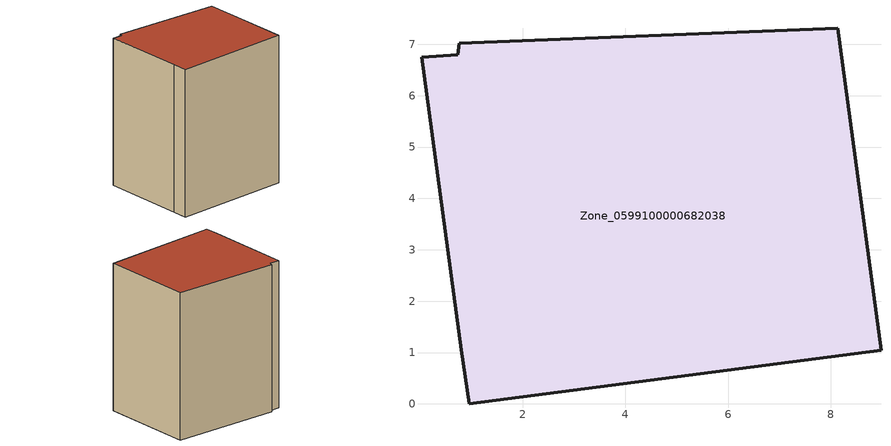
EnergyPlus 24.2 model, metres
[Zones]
Zone_0599100000682038
 floor ground (C_G): 0.03,6.75 0.73,6.8 0.77,7.02 8.13,7.32 8.98,1.04 0.97,0 0.81,1.05 z0
 wall outside (C_F): 0.81,1.05 0.97,0 8.98,1.04 8.13,7.32 0.77,7.02 0.73,6.8 0.03,6.75 0.81,1.05 z0:10.34
 roof outside (C_R): 0.73,6.8 0.03,6.75 0.81,1.05 0.97,0 8.98,1.04 8.13,7.32 0.77,7.02 z10.34
[BUILDING]
Pand.0599100000682038: North Axis=0; Terrain=City; Loads Convergence Tolerance Value=0.04; Temperature Convergence Tolerance Value=0.4; Solar Distribution=FullExterior; Maximum Number of Warmup Days=25; Minimum Number of Warmup Days=1
[Site:Location]
Rotterdam.The.Hague.AP_ZH_NLD Design_Conditions: Latitude=51.96; Longitude=4.45; Time Zone=1; Elevation=-4.5
[SITE:GROUNDTEMPERATURE:BUILDINGSURFACE]
18, 18, 18, 18, 18, 18, 18, 18, 18, 18, 18, 18
[MATERIAL] Thermal Absorptance=0.9; Solar Absorptance=0.7; Visible Absorptance=0.7
Name | Roughness | Thickness | Conductivity | Density | Specific Heat
G.TI.1946 | MediumSmooth | 0.15 | 1 | 540 | 1210
F.TI.1946 | Rough | 0.3 | 0.857143 | 1920 | 840
R.TI.1946 | MediumRough | 0.2 | 0.1 | 1500 | 1000
[CONSTRUCTION]
C_G: G.TI.1946
C_F: F.TI.1946
C_R: R.TI.1946
[ZONE]
Zone_0599100000682038: Type=1; Multiplier=1; Ceiling Height=Autocalculate; Volume=Autocalculate; Floor Area=autocalculate; Part of Total Floor Area=Yes
[ZONEINFILTRATION:DESIGNFLOWRATE]
Infil_Zone_0599100000682038: Zone or ZoneList or Space or SpaceList=Zone_0599100000682038; Schedule=AlwaysOn; Design Flow Rate Calculation Method=Flow/Area; Flow Rate per Floor Area=0.003; Constant Term Coefficient=1; Temperature Term Coefficient=0; Velocity Term Coefficient=0; Velocity Squared Term Coefficient=0
[HVACTEMPLATE:ZONE:IDEALLOADSAIRSYSTEM]
Zone_0599100000682038: Maximum Heating Supply Air Temperature=50; Minimum Cooling Supply Air Temperature=13; Maximum Heating Supply Air Humidity Ratio=0.0156; Minimum Cooling Supply Air Humidity Ratio=0.0077; Heating Limit=NoLimit; Cooling Limit=NoLimit; Dehumidification Control Type=ConstantSensibleHeatRatio; Cooling Sensible Heat Ratio=0.7; Dehumidification Setpoint=60; Humidification Control Type=None; Humidification Setpoint=30; Outdoor Air Method=None; Outdoor Air Flow Rate per Person=0.00944; Outdoor Air Flow Rate per Zone Floor Area=0; Outdoor Air Flow Rate per Zone=0; Demand Controlled Ventilation Type=None; Outdoor Air Economizer Type=NoEconomizer; Heat Recovery Type=None; Sensible Heat Recovery Effectiveness=0.7; Latent Heat Recovery Effectiveness=0.65
[ZONECONTROL:THERMOSTAT]
ThermostatControl_Zone_0599100000682038: Zone or ZoneList=Zone_0599100000682038; Control Type Schedule=DualSetpointControlType; Control 1=Thermostat_Zone_0599100000682038; Temperature Difference Between Cutout And Setpoint=0
[THERMOSTATSETPOINT:DUALSETPOINT]
Thermostat_Zone_0599100000682038: Heating Setpoint Temperature Schedule=HeatingSetpoint_Zone_0599100000682038; Cooling Setpoint Temperature Schedule=CoolingSetpoint_Zone_0599100000682038
[SCHEDULE:COMPACT]
HeatingSetpoint_Zone_0599100000682038: Through: 12/31, For: AllDays, Until: 24:00, 21
CoolingSetpoint_Zone_0599100000682038: Through: 12/31, For: AllDays, Until: 24:00, 24
DualSetpointControlType: Through: 12/31, For: AllDays, Until: 24:00, 4
AlwaysOn: Through: 12/31, For: AllDays, Until: 24:00, 1
